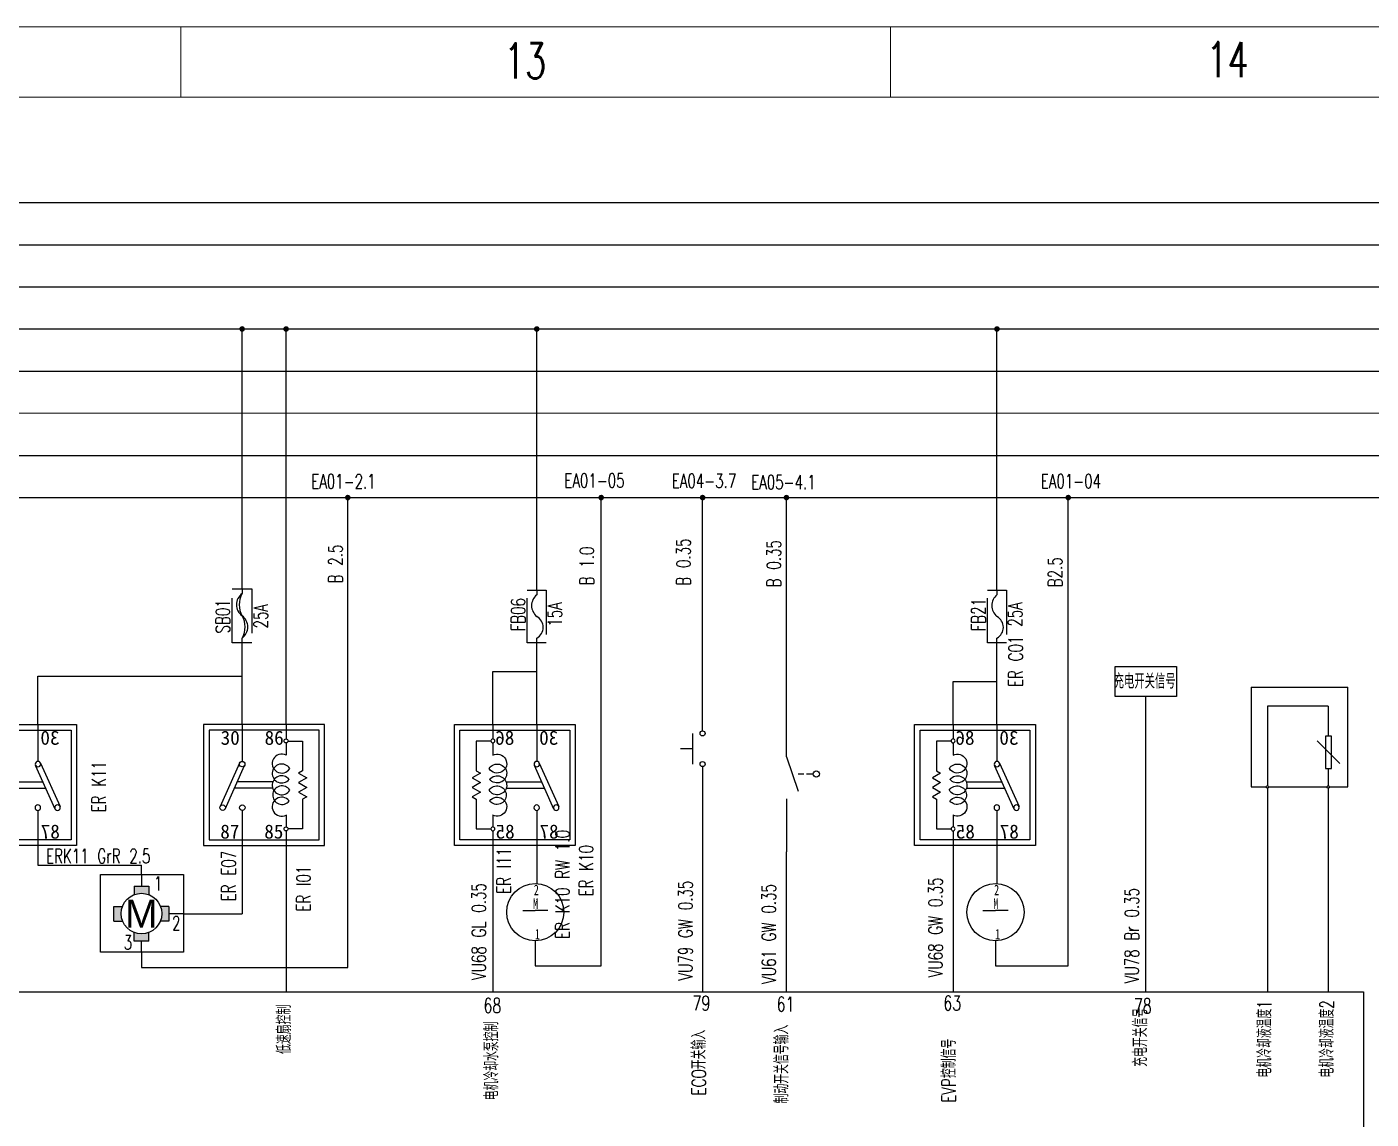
# Model space of a CAD drawing. Header units: millimetres. Extents: x 944 to 3046, y -306 to 288.
# Drawn here: x 2122.7 to 2314, y 132.9 to 288.4 of the extents above; entities that cross this region are included whole.
import ezdxf
from ezdxf.enums import TextEntityAlignment as Align

# ---------------------------------------------------------------- set-up
doc = ezdxf.new("R2010")
doc.units = ezdxf.units.MM
for name, pattern in [('CENTER', [50.8, 31.75, -6.35, 6.35, -6.35]), ('DASHED', [19.05, 12.7, -6.35]), ('DASHED2', [0.375, 0.25, -0.125]), ('HIDDEN', [9.525, 6.35, -3.175])]:
    doc.linetypes.add(name, pattern=pattern)
doc.layers.add('0Filament', color=7, linetype='Continuous', lineweight=20)
doc.layers.add('IG电', color=30, linetype='Continuous', lineweight=20)
for name, color, linetype in [('1CENTER', 1, 'CENTER'), ('310V高压电源', 221, 'Continuous'), ('3DASHED', 3, 'DASHED'), ('ACC电源', 20, 'Continuous'), ('other layer', 7, 'Continuous'), ('低速CAN低', 21, 'Continuous'), ('地线', 2, 'Continuous'), ('快充电源', 230, 'Continuous'), ('慢充电源', 200, 'Continuous'), ('文字层', 7, 'Continuous'), ('电器件', 4, 'Continuous'), ('电器连接线', 7, 'Continuous'), ('电池电', 10, 'Continuous')]:
    doc.layers.add(name, color=color, linetype=linetype)
doc.layers.add('继电器保险丝', color=10, linetype='Continuous', plot=False)
doc.layers.add('背光电源', color=5, linetype='Continuous', plot=False)
doc.styles.add('HZ', font='txt.shx', dxfattribs={"width": 0.7, "height": 2})
doc.styles.add('HZ-3.0', font='txt.shx', dxfattribs={"width": 0.7, "height": 3.5, "bigfont": 'hztxt.shx'})
doc.styles.add('hztxt', font='txt.shx', dxfattribs={"width": 0.7, "bigfont": 'hztxt.shx'})
doc.styles.get("Standard").update_dxf_attribs({"font": 'arial.ttf'})
doc.styles.add('仿宋2.0', font='', dxfattribs={"height": 2})
doc.styles.add('仿宋2.5', font='', dxfattribs={"width": 0.7, "height": 2.5})
doc.styles.get('仿宋2.0').set_extended_font_data('FangSong_GB2312')
doc.styles.get('仿宋2.5').set_extended_font_data('FangSong_GB2312')

# ---------------------------------------------------------------- blocks, each defined once
blk = doc.blocks.new('继电器')
at = {"layer": '继电器保险丝', "lineweight": -3}
for p, q in [((1182.99, 184.24), (1165.78, 184.24)), ((1165.78, 184.24), (1165.78, 167.03)), ((1171.26, 184.24), (1171.26, 179)), ((1177.52, 184.24), (1177.52, 182.19)), ((1182.99, 167.03), (1182.99, 184.24)), ((1182.21, 183.46), (1166.56, 183.46)), ((1166.56, 183.46), (1166.56, 167.81)), ((1177.79, 181.9), (1179.87, 181.9)), ((1179.87, 181.9), (1179.87, 177.67)), ((1182.21, 167.81), (1182.21, 183.46)), ((1177.52, 181.63), (1177.52, 179.89)), ((1170.9, 178.76), (1168.12, 172.56)), ((1168.83, 172.21), (1171.6, 178.41)), ((1175.65, 176.11), (1170.57, 176.11)), ((1179.87, 177.67), (1179.28, 177.33)), ((1179.28, 177.33), (1180.45, 176.65)), ((1180.45, 176.65), (1179.28, 175.98)), ((1175.65, 175.17), (1170.15, 175.17)), ((1179.28, 175.98), (1180.45, 175.3)), ((1180.45, 175.3), (1179.28, 174.62)), ((1179.28, 174.62), (1180.45, 173.94)), ((1180.45, 173.94), (1179.87, 173.61)), ((1179.87, 173.61), (1179.87, 169.38)), ((1171.26, 172.02), (1171.26, 167.03)), ((1177.52, 171.39), (1177.52, 169.67)), ((1177.52, 169.11), (1177.52, 167.03)), ((1179.87, 169.38), (1177.79, 169.38)), ((1165.78, 167.03), (1182.99, 167.03)), ((1166.56, 167.81), (1182.21, 167.81))]:
    blk.add_line(p, q, dxfattribs=at)
at = {"layer": '继电器保险丝'}
blk.add_line((1177.52, 167.39), (1177.52, 167.03), dxfattribs=at)
at = {"layer": '继电器保险丝', "lineweight": -3}
for centre, radius in [((1177.51, 181.91), 0.28), ((1171.26, 178.61), 0.393), ((1168.49, 172.41), 0.393), ((1171.28, 172.41), 0.393), ((1177.51, 169.39), 0.28)]:
    blk.add_circle(centre, radius, dxfattribs=at)
for centre, radius, start, end in [((1176.89, 178.69), 1.35, 62.298, 328.5515), ((1176.89, 177.28), 1.35, 31.4485, 321.8423), ((1176.89, 175.6), 1.35, 38.1577, 328.5515), ((1176.93, 174.19), 1.32, 32.4765, 321.7673), ((1176.89, 172.55), 1.35, 37.2047, 297.702)]:
    blk.add_arc(centre, radius, start, end, dxfattribs=at)
at = {"layer": '继电器保险丝', "lineweight": -3, "char_height": 2, "width": 3.7602, "attachment_point": 3, "style": '仿宋2.0'}
for s, insert in [('30', (1170.92, 183.36)), ('86', (1177.18, 183.36)), ('87', (1170.87, 170.01)), ('85', (1177.13, 170.01))]:
    blk.add_mtext(s, dxfattribs=dict(at, insert=insert))
blk = doc.blocks.new('2 V MOTOR')
at = {"layer": '电器件', "ltscale": 0.1}
h = blk.add_hatch(color=140, dxfattribs=at)
h.paths.add_polyline_path([(1.05, -1.22), (1.05, 0), (-1.05, 0), (-1.05, -1.22, -0.187868)])
h.paths.add_polyline_path([(-3.92, -4.97), (-2.69, -4.97, -0.094234), (-2.89, -3.91, -0.092007), (-2.7, -2.88), (-3.92, -2.88)])
h.paths.add_polyline_path([(1.05, -7.83), (1.05, -6.61, -0.187868), (-1.05, -6.61), (-1.05, -7.83)])
h.paths.add_polyline_path([(3.91, -2.88), (2.7, -2.88, -0.092007), (2.89, -3.91, -0.094234), (2.69, -4.97), (3.91, -4.97)])
at = {"layer": '电器件', "color": 140}
for p, q in [((-1.05, 0), (1.05, 0)), ((-1.05, 0), (-1.05, -1.22)), ((1.05, 0), (1.05, -1.22)), ((-3.92, -4.97), (-3.92, -2.88)), ((-3.92, -2.88), (-2.7, -2.88)), ((3.91, -2.88), (2.69, -2.88)), ((3.91, -2.88), (3.91, -4.97)), ((-3.92, -4.97), (-2.7, -4.97)), ((3.91, -4.97), (2.69, -4.97)), ((-1.05, -7.83), (-1.05, -6.61)), ((1.05, -7.83), (1.05, -6.61)), ((1.05, -7.83), (-1.05, -7.83))]:
    blk.add_line(p, q, dxfattribs=at)
blk.add_circle((0, -3.91), 2.89, dxfattribs=at)
blk.add_text('M', height=4, dxfattribs=at).set_placement((-2.35, -5.91))
blk = doc.blocks.new('FUSE JCASE')
at = {"layer": 'other layer', "color": 1}
for p, q in [((0, 9.59), (0, 8.89)), ((0, 1.87), (0, 2.57))]:
    blk.add_line(p, q, dxfattribs=at)
at = {"layer": 'other layer', "color": 1, "linetype": 'HIDDEN'}
blk.add_lwpolyline([(-1.4, 9.59), (1.4, 9.59), (1.4, 1.87), (-1.4, 1.87)], close=True, dxfattribs=at)
at = {"layer": 'other layer', "color": 1}
for centre, radius, start, end in [((1.14, 7.31), 1.95, 125.769, 234.231), ((2.81, 7.31), 3.22, 150.5663, 209.4337), ((-1.13, 4.15), 1.94, 305.5187, 54.4813), ((-2.8, 4.15), 3.22, 330.5787, 29.4705)]:
    blk.add_arc(centre, radius, start, end, dxfattribs=at)
at = {"layer": 'other layer', "linetype": 'DASHED2', "style": 'HZ', "width": 0.7}
for tag, p in [('FUSE', (-1.73, 5.66)), ('10A', (3.68, 5.68))]:
    blk.add_attdef(tag, text='', height=2, rotation=90, dxfattribs=at).set_placement(p, align=Align.CENTER)
blk = doc.blocks.new('5')
at = {"layer": '电器件', "color": 140}
for p, q in [((2395.71, -399.24), (2395.71, -391.62)), ((2395.71, -399.24), (2399.02, -409.04)), ((2399.06, -404.14), (2400.71, -404.14)), ((2401.42, -404.14), (2403.34, -404.14)), ((2395.71, -411.24), (2395.71, -426.27))]:
    blk.add_line(p, q, dxfattribs=at)
blk.add_circle((2404.22, -404.14), 0.875, dxfattribs=at)
blk = doc.blocks.new('FUSE')
at = {"layer": 'other layer', "color": 1}
for p, q in [((0, 7.53), (0, 6.85)), ((0, 0), (0, 0.68))]:
    blk.add_line(p, q, dxfattribs=at)
at = {"layer": 'other layer', "color": 1, "linetype": 'HIDDEN'}
blk.add_lwpolyline([(-1.36, 7.53), (1.36, 7.53), (1.36, 0), (-1.36, 0)], close=True, dxfattribs=at)
at = {"layer": 'other layer', "color": 1}
for centre, radius, start, end in [((1.24, 5.31), 1.98, 128.8945, 231.1055), ((-0.84, 2.22), 1.75, 298.4847, 61.5153)]:
    blk.add_arc(centre, radius, start, end, dxfattribs=at)
at = {"layer": 'other layer', "linetype": 'DASHED2', "style": 'HZ', "width": 0.7}
for tag, p in [('FUSE', (-1.64, 4.03)), ('电流', (3.57, 4.06))]:
    blk.add_attdef(tag, text='', height=2, rotation=90, dxfattribs=at).set_placement(p, align=Align.CENTER)

msp = doc.modelspace()

# ---------------------------------------------------------------- hatches: boundary and pattern name
at = {"layer": '0Filament', "ltscale": 0.1}
for points in [[(2152.92, 245.38, 1), (2153.72, 245.38, 1)], [(2159.18, 245.38, 1), (2159.98, 245.38, 1)], [(2194.86, 245.38, 1), (2195.66, 245.38, 1)], [(2260.37, 245.38, 1), (2261.17, 245.38, 1)], [(2167.96, 221.38, 1), (2168.76, 221.38, 1)], [(2204.03, 221.38, 1), (2204.83, 221.38, 1)], [(2218.47, 221.38, 1), (2219.27, 221.38, 1)], [(2230.4, 221.38, 1), (2231.19, 221.38, 1)], [(2270.51, 221.38, 1), (2271.31, 221.38, 1)]]:
    msp.add_hatch(color=0, dxfattribs=at).paths.add_polyline_path(points)

# ---------------------------------------------------------------- linework, layer by layer
for p, q in [((2281.97, 151.03), (2281.97, 193.07)), ((2159.58, 171.86), (2159.58, 151.03)), ((2189, 171.86), (2189, 151.03)), ((2230.79, 151.03), (2230.79, 170.97)), ((2254.51, 171.86), (2254.51, 151.03))]:
    msp.add_line(p, q)
for points in [[(2277.6, 197.34), (2286.34, 197.34), (2286.34, 193.07), (2277.6, 193.07)], [(2016, 151.03), (2312.93, 151.03), (2312.93, 103.95), (2016, 103.95)]]:
    msp.add_lwpolyline(points, close=True)
at = {"layer": '0Filament', "color": 7}
msp.add_line((943.61, 288.38), (3045.61, 288.38), dxfattribs=at)
at = {"layer": '0Filament'}
for p, q in [((2144.61, 278.38), (2144.61, 288.38)), ((2245.61, 278.38), (2245.61, 288.38))]:
    msp.add_line(p, q, dxfattribs=at)
at = {"layer": '0Filament', "color": 2}
msp.add_line((953.61, 278.38), (3035.61, 278.38), dxfattribs=at)
at = {"layer": '310V高压电源'}
msp.add_line((1026.59, 251.38), (3003.68, 251.38), dxfattribs=at)
at = {"layer": 'ACC电源'}
msp.add_line((1026.59, 239.38), (3003.68, 239.38), dxfattribs=at)
at = {"layer": 'IG电'}
msp.add_line((1026.59, 233.38), (3003.68, 233.38), dxfattribs=at)
at = {"layer": '地线'}
for p, q in [((1026.59, 221.38), (3003.68, 221.38)), ((2168.36, 154.5), (2168.36, 221.38)), ((2204.43, 154.72), (2204.43, 221.38)), ((2218.87, 188.17), (2218.87, 221.38)), ((2230.79, 188.3), (2230.79, 221.38)), ((2270.91, 154.72), (2270.91, 221.38)), ((2195.05, 158.29), (2195.05, 154.72)), ((2260.56, 158.29), (2260.56, 154.72)), ((2138.99, 156.69), (2138.99, 154.5)), ((2138.99, 154.5), (2168.36, 154.5)), ((2195.05, 154.72), (2204.43, 154.72)), ((2260.56, 154.72), (2270.91, 154.72))]:
    msp.add_line(p, q, dxfattribs=at)
at = {"layer": '快充电源'}
msp.add_line((1026.59, 263.38), (3003.68, 263.38), dxfattribs=at)
at = {"layer": '慢充电源'}
msp.add_line((1026.59, 257.38), (3003.68, 257.38), dxfattribs=at)
at = {"layer": '电器件', "color": 140}
for p, q in [((2296.97, 194.37), (2310.7, 194.37)), ((2296.97, 194.37), (2296.97, 180.2)), ((2310.7, 180.2), (2310.7, 194.37)), ((2217.48, 183.44), (2217.48, 187.81)), ((2217.48, 185.62), (2215.73, 185.62)), ((2296.97, 180.2), (2299.09, 180.2)), ((2299.44, 180.2), (2307.75, 180.2)), ((2308.09, 180.2), (2310.7, 180.2)), ((2144.98, 162.15), (2142.9, 162.15)), ((2193.27, 162.62), (2195.05, 162.62)), ((2196.83, 162.62), (2195.05, 162.62)), ((2258.78, 162.62), (2260.56, 162.62)), ((2262.35, 162.62), (2260.56, 162.62))]:
    msp.add_line(p, q, dxfattribs=at)
at = {"layer": '电器件', "color": 140, "lineweight": 25, "ltscale": 2}
for p, q in [((2307.92, 191.67), (2299.27, 191.67)), ((2299.27, 191.67), (2299.27, 180.37)), ((2307.92, 191.67), (2307.92, 187.42)), ((2307.92, 182.8), (2307.92, 180.37)), ((2307.92, 182.8), (2307.92, 180.37))]:
    msp.add_line(p, q, dxfattribs=at)
at = {"layer": '电器件', "color": 140, "linetype": 'ByBlock'}
msp.add_line((2306.35, 186.77), (2309.57, 183.55), dxfattribs=at)
at = {"layer": '电器件', "color": 140, "ltscale": 0.1}
for p, q in [((2138.99, 167.72), (2138.99, 166.07)), ((2138.99, 156.69), (2138.99, 158.25))]:
    msp.add_line(p, q, dxfattribs=at)
at = {"layer": '电器件', "color": 140, "linetype": 'ByBlock'}
msp.add_lwpolyline([(2307.53, 187.42), (2307.53, 182.8), (2308.37, 182.8), (2308.37, 187.42)], close=True, dxfattribs=at)
at = {"layer": '电器件', "color": 140, "linetype": 'HIDDEN', "ltscale": 5}
msp.add_lwpolyline([(2133.14, 167.72), (2144.98, 167.72), (2144.98, 156.69), (2133.14, 156.69)], close=True, dxfattribs=at)
at = {"layer": '电器件', "color": 140}
for centre, radius in [((2218.87, 187.81), 0.359), ((2218.87, 183.44), 0.359), ((2299.27, 180.2), 0.174), ((2307.92, 180.2), 0.174), ((2195.05, 162.37), 4.07), ((2260.56, 162.37), 4.07)]:
    msp.add_circle(centre, radius, dxfattribs=at)
at = {"layer": '电器连接线'}
for p, q in [((2218.87, 183.08), (2218.87, 151.03)), ((2299.27, 180.03), (2299.27, 151.03)), ((2307.92, 180.03), (2307.92, 151.03))]:
    msp.add_line(p, q, dxfattribs=at)
at = {"layer": '电池电'}
for p, q in [((1026.59, 245.38), (3003.68, 245.38)), ((2153.32, 208.41), (2153.32, 245.38)), ((2159.58, 189.07), (2159.58, 245.38)), ((2195.26, 208.22), (2195.26, 245.38)), ((2260.77, 208.22), (2260.77, 245.38)), ((2153.32, 189.07), (2153.32, 200.69)), ((2195.26, 189.07), (2195.26, 200.69)), ((2260.77, 189.07), (2260.77, 200.69)), ((2124.26, 189.07), (2124.26, 195.98)), ((2124.26, 195.98), (2153.32, 195.98)), ((2189, 189.07), (2189, 196.64)), ((2189, 196.64), (2195.26, 196.64)), ((2254.51, 189.07), (2254.51, 195.22)), ((2254.51, 195.22), (2260.77, 195.22)), ((2124.26, 171.86), (2124.26, 169.05)), ((2153.32, 171.86), (2153.32, 162.15)), ((2195.26, 171.86), (2195.26, 166.43)), ((2260.77, 171.86), (2260.77, 166.43)), ((2124.26, 169.05), (2138.99, 169.05)), ((2138.99, 167.72), (2138.99, 169.05)), ((2144.98, 162.15), (2153.32, 162.15))]:
    msp.add_line(p, q, dxfattribs=at)
at = {"layer": '背光电源'}
msp.add_line((1026.59, 227.38), (3003.68, 227.38), dxfattribs=at)

# ---------------------------------------------------------------- block references
at = {"layer": '1CENTER', "color": 1}
msp.add_blockref('FUSE JCASE', (2153.32, 198.82), dxfattribs=at).add_auto_attribs({'FUSE': 'SB01', '10A': '25A'})
ref = msp.add_blockref('FUSE', (2195.26, 200.69), dxfattribs=at)
ref.add_attrib('10A', '15A', dxfattribs={"layer": 'other layer', "linetype": 'DASHED2', "height": 2, "rotation": 90, "style": 'HZ', "width": 0.7}).set_placement((2198.83, 204.75), align=Align.CENTER)
ref.add_attrib('FUSE', 'FB06', dxfattribs={"layer": 'other layer', "linetype": 'DASHED2', "height": 2, "rotation": 90, "style": 'HZ', "width": 0.7}).set_placement((2193.63, 204.71), align=Align.CENTER)
ref = msp.add_blockref('FUSE', (2260.77, 200.69), dxfattribs=at)
ref.add_attrib('10A', '25A', dxfattribs={"layer": 'other layer', "linetype": 'DASHED2', "height": 2, "rotation": 90, "style": 'HZ', "width": 0.7}).set_placement((2264.34, 204.75), align=Align.CENTER)
ref.add_attrib('FUSE', 'FB21', dxfattribs={"layer": 'other layer', "linetype": 'DASHED2', "height": 2, "rotation": 90, "style": 'HZ', "width": 0.7}).set_placement((2259.14, 204.71), align=Align.CENTER)
at = {"layer": '低速CAN低', "xscale": -1}
for p in [(3295.52, 4.83), (3366.52, 4.83), (3432.03, 4.83)]:
    msp.add_blockref('继电器', p, dxfattribs=at)
at = {"layer": '低速CAN低'}
msp.add_blockref('继电器', (982.06, 4.83), dxfattribs=at)
at = {"layer": '电器件', "xscale": 0.5, "yscale": 0.5, "zscale": 0.5}
msp.add_blockref('5', (1032.94, 384.11), dxfattribs=at)
at = {"layer": '电器件', "color": 140}
msp.add_blockref('2 V MOTOR', (2138.99, 166.07), dxfattribs=at)

# ---------------------------------------------------------------- texts
at = {"ltscale": 2, "insert": (2286.2, 196.29), "char_height": 2.1, "width": 12.6965, "attachment_point": 3, "style": 'hztxt'}
msp.add_mtext('充电开关信号', dxfattribs=at)
at = {"layer": '0Filament', "style": 'HZ', "width": 0.7}
for s, p in [('13', (2190.6, 281.05)), ('14', (2290.6, 281.22))]:
    msp.add_text(s, height=5, dxfattribs=at).set_placement(p)
at = {"layer": '3DASHED', "char_height": 2, "attachment_point": 1, "style": 'HZ-3.0'}
for s, insert in [('EA01-2.1 ', (2163.15, 224.69)), ('EA01-05', (2199.18, 224.83)), ('EA04-3.7', (2214.48, 224.75)), ('EA05-4.1', (2225.78, 224.59)), ('EA01-04', (2267.01, 224.71)), ('ERK11 GrR 2.5', (2125.4, 171.36))]:
    msp.add_mtext(s, dxfattribs=dict(at, insert=insert))
at = {"layer": '3DASHED', "char_height": 2, "attachment_point": 1, "rotation": 90, "style": 'HZ-3.0'}
for s, insert in [('B 2.5', (2165.61, 209.18)), ('B 0.35', (2215.14, 208.85)), ('B 0.35', (2228, 208.62)), ('B 1.0', (2201.37, 208.89)), ('B2.5', (2268.06, 208.63)), ('ER C01', (2262.43, 194.42)), ('ER K11', (2131.94, 176.58)), ('ER K10 RW 1.0', (2197.92, 158.57)), ('ER E07', (2150.4, 163.92)), ('ER I11', (2189.56, 164.99)), ('ER K10', (2201.31, 164.62)), ('ER I01', (2161.05, 162.46)), ('VU79 GW 0.35', (2215.42, 152.65)), ('VU68 GW 0.35', (2251, 153.1)), ('VU68 GL 0.35', (2186, 152.72)), ('VU61 GW 0.35', (2227.29, 152.17)), ('VU78 Br 0.35', (2278.95, 152.27))]:
    msp.add_mtext(s, dxfattribs=dict(at, insert=insert))
at = {"layer": '文字层', "ltscale": 2, "char_height": 2.1, "width": 3.4662, "attachment_point": 3, "style": 'hztxt'}
for s, insert in [('68', (2190.2, 150.13)), ('79', (2219.95, 150.45)), ('61', (2231.93, 150.33)), ('63', (2255.67, 150.48)), ('78', (2282.78, 150.06))]:
    msp.add_mtext(s, dxfattribs=dict(at, insert=insert))
at = {"layer": '文字层', "char_height": 2, "width": 15.2806, "attachment_point": 1, "rotation": 90, "line_spacing_factor": 0.75, "style": 'HZ-3.0'}
for s, insert in [('电机冷却液温度1', (2297.85, 138.83)), ('电机冷却液温度2', (2306.72, 138.83)), ('低速扇控制', (2158.28, 142.19)), ('充电开关信号', (2280.16, 140.36)), ('电机冷却水泵控制', (2187.8, 135.59)), ('ECO开关输入', (2217.31, 136.29)), ('制动开关信号输入', (2229.1, 135.14)), ('EVP控制信号', (2252.92, 135.27))]:
    msp.add_mtext(s, dxfattribs=dict(at, insert=insert))
at = {"layer": '电器件', "color": 140, "style": 'HZ', "width": 0.67}
for s, p in [('1', (2140.78, 165.46)), ('2', (2143.36, 159.79)), ('3', (2136.49, 157.07))]:
    msp.add_text(s, height=2, dxfattribs=at).set_placement(p)
at = {"layer": '电器件', "color": 140, "char_height": 1.5, "attachment_point": 1, "style": '仿宋2.5'}
for s, insert, width in [('{\\H0.9999x;2}', (2194.84, 166.28), 2.2561), ('{\\H0.9999x;2}', (2260.36, 166.28), 2.2561), ('M', (2194.73, 164.32), 1.6293), ('M', (2260.25, 164.32), 1.6293), ('{\\H0.9999x;1}', (2195, 159.98), 2.2561), ('{\\H0.9999x;1}', (2260.51, 159.98), 2.2561)]:
    msp.add_mtext(s, dxfattribs=dict(at, insert=insert, width=width))

doc.saveas('drawing.dxf')
